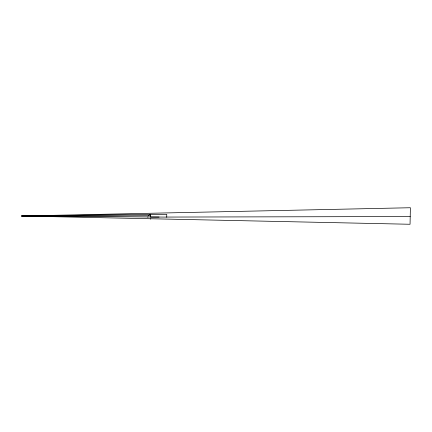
<?xml version="1.0" encoding="UTF-8"?>
<svg xmlns="http://www.w3.org/2000/svg" width="432" height="432" viewBox="0 0 432 432"><rect width="100%" height="100%" fill="white"/><g stroke="black" fill="none" stroke-linecap="round" stroke-linejoin="round"><path stroke-width="0.65" d="M149.456 214.369L149.893 214.364M150.314 214.358L21.6 216.005L410.049 224.267L410.4 207.733L21.6 216.005L166.747 217.102L166.747 214.358L150.314 214.358L150.314 217.102L159.084 217.08M150.314 215.73L21.6 216.005L44.89 216.005M166.504 217.064L410.211 216.545M148.5 215.735L148.932 215.735M150.763 219.202L150.487 218.83M147.598 217.075L148.03 217.08"/></g></svg>
